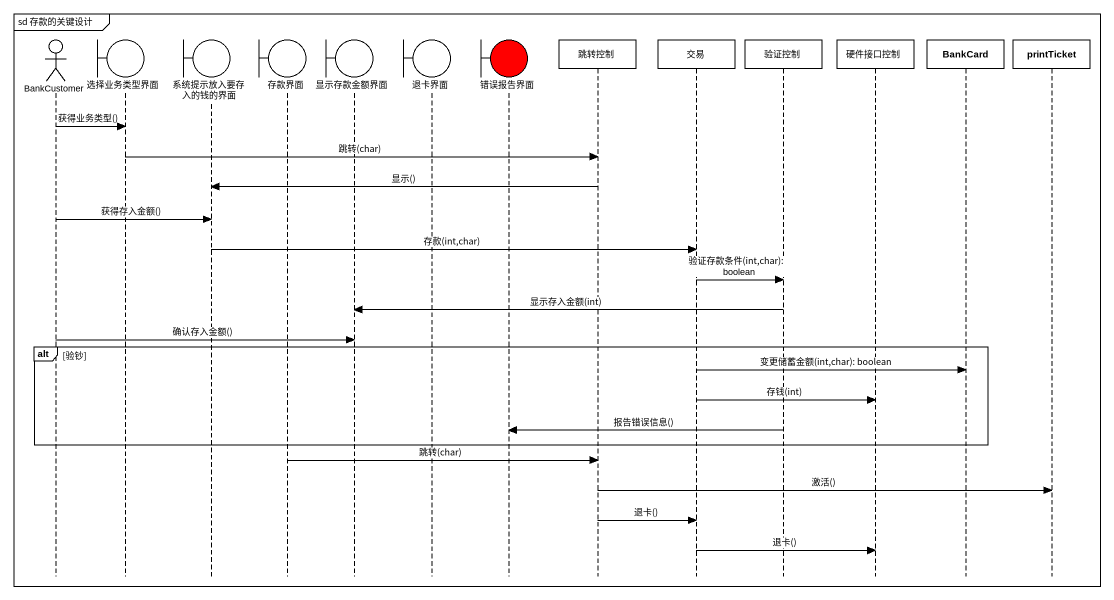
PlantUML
@startuml
mainframe sd 存款的关键设计
hide footbox
actor BankCustomer
boundary 选择业务类型界面
boundary 系统提示放入要存入的钱的界面
boundary 存款界面
boundary 显示存款金额界面
boundary 退卡界面
boundary 错误报告界面 #FF0000
participant 跳转控制
participant 交易
participant 验证控制
participant 硬件接口控制
participant BankCard
participant printTicket

BankCustomer -> 选择业务类型界面 : 获得业务类型()
选择业务类型界面 -> 跳转控制 : 跳转(char)
跳转控制 -> 系统提示放入要存入的钱的界面 : 显示()
BankCustomer -> 系统提示放入要存入的钱的界面 : 获得存入金额()
系统提示放入要存入的钱的界面 -> 交易 : 存款(int,char)
交易 -> 验证控制 : 验证存款条件(int,char): boolean
验证控制 -> 显示存款金额界面 : 显示存入金额(int)
BankCustomer -> 显示存款金额界面 : 确认存入金额()
alt 验钞
  交易 -> BankCard : 变更储蓄金额(int,char): boolean
  交易 -> 硬件接口控制 : 存钱(int)
  验证控制 -> 错误报告界面 : 报告错误信息()
end
存款界面 -> 跳转控制 : 跳转(char)
跳转控制 -> printTicket : 激活()
跳转控制 -> 交易 : 退卡()
交易 -> 硬件接口控制 : 退卡()
@enduml
